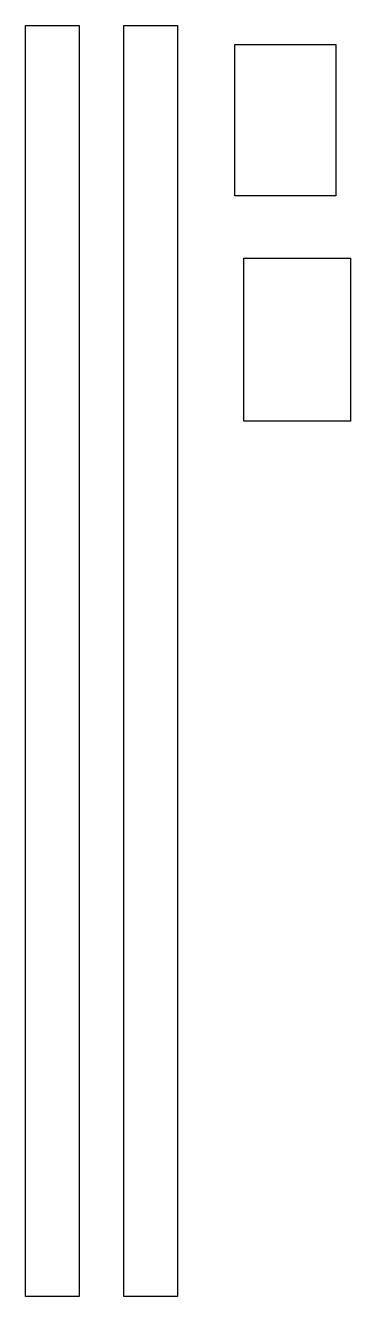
# Model space of a CAD drawing. Header units: inches. Extents: x 3 to 64, y 13 to 249.
import ezdxf

# ---------------------------------------------------------------- set-up
doc = ezdxf.new("R2010")
doc.units = ezdxf.units.IN
doc.header["$MEASUREMENT"] = 0
doc.layers.add('Layer 1', color=7, linetype='Continuous')
doc.layers.add('Layer 2', color=7, linetype='Continuous')

msp = doc.modelspace()

# ---------------------------------------------------------------- linework, layer by layer
at = {"layer": 'Layer 1'}
for points in [[(3.44, 248.53), (13.42, 248.53), (13.42, 12.55), (3.44, 12.55)], [(21.73, 248.53), (31.71, 248.53), (31.71, 12.55), (21.73, 12.55)]]:
    msp.add_lwpolyline(points, close=True, dxfattribs=at)
at = {"layer": 'Layer 2'}
for points in [[(42.4, 244.99), (61.14, 244.99), (61.14, 216.91), (42.4, 216.91)], [(44.06, 205.34), (63.89, 205.34), (63.89, 175.06), (44.06, 175.06)]]:
    msp.add_lwpolyline(points, close=True, dxfattribs=at)

doc.saveas('drawing.dxf')
